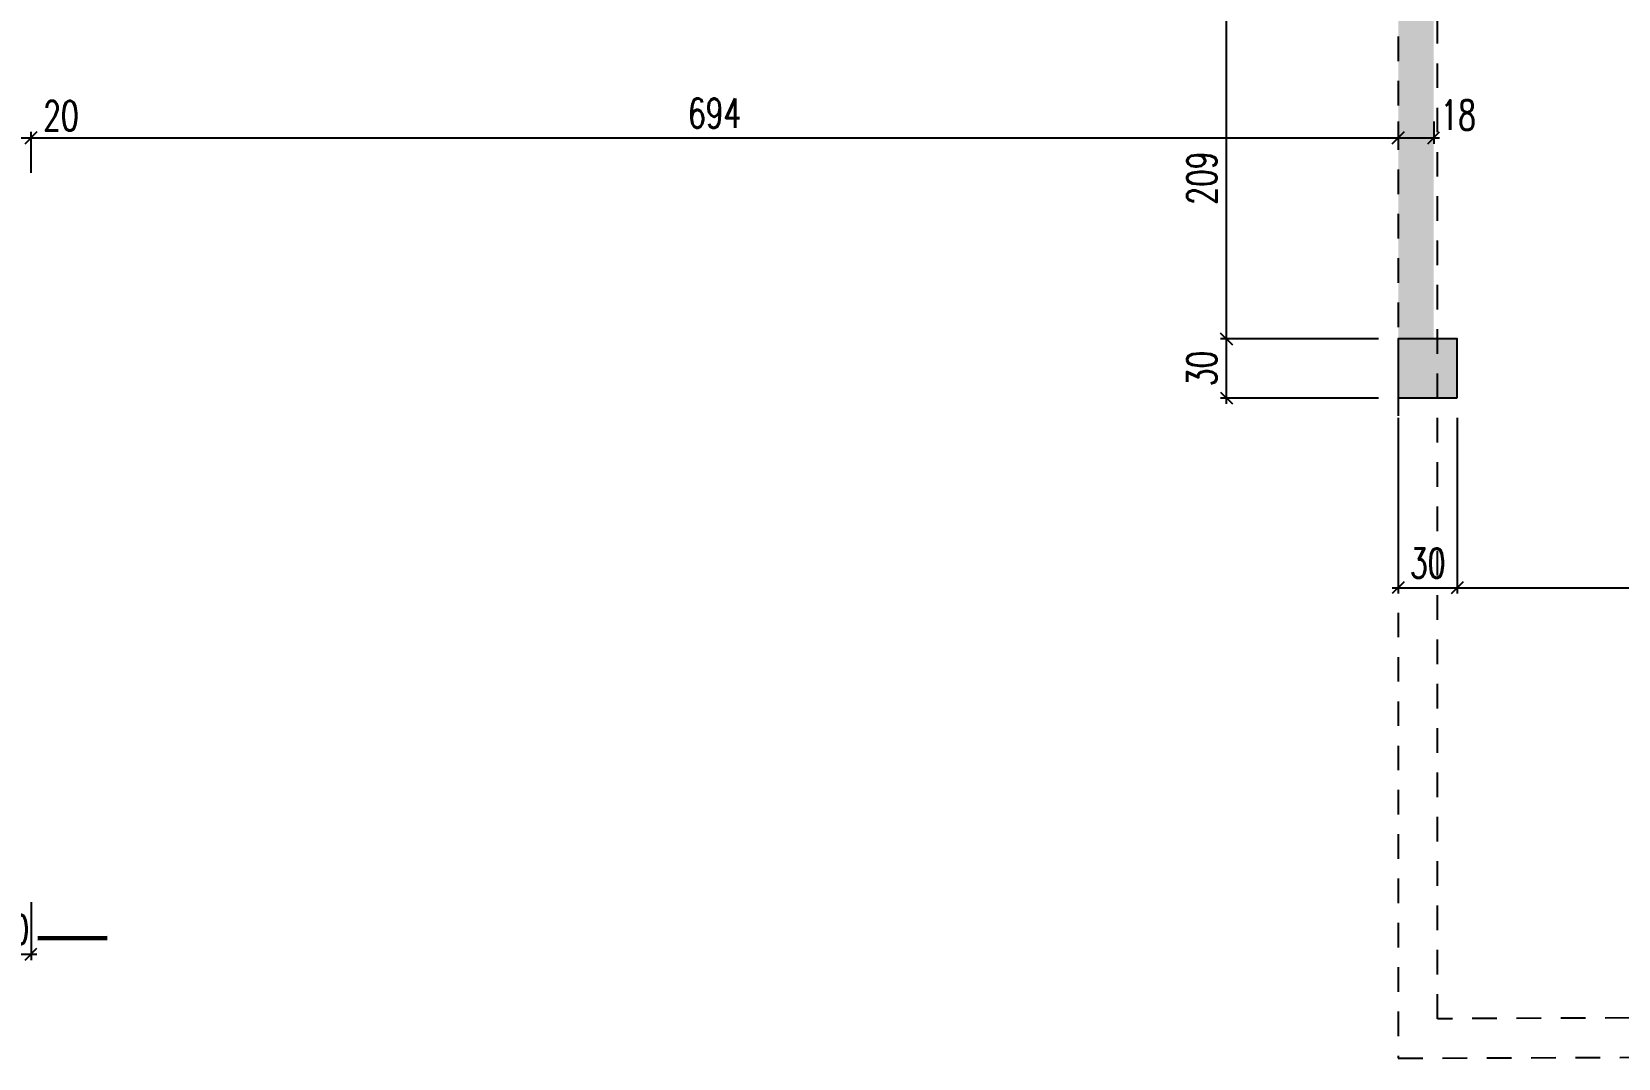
# Model space of a CAD drawing. Extents: x 307 to 786, y -197 to -94.
# Drawn here: x 403.97 to 412.03, y -187.65 to -182.44 of the extents above; entities that cross this region are included whole.
import ezdxf

# ---------------------------------------------------------------- set-up
doc = ezdxf.new("R2010")
doc.units = 0
doc.header["$LTSCALE"] = 0.5
doc.header["$MEASUREMENT"] = 0
doc.linetypes.add('CACHE', pattern=[0.375, 0.25, -0.125])
doc.linetypes.add('CONTINU', pattern=[0])
doc.layers.get('DEFPOINTS').update_dxf_attribs({"linetype": 'CONTINUOUS'})
for name, color, linetype in [('1_AJSA_vue2', 13, 'CONTINUOUS'), ('_ SERTI ENEDIS DÉRIVATION INDIV', 1, 'CONTINU'), ('COTATION', 7, 'CONTINUOUS'), ('POCHAGE', 254, 'CONTINUOUS'), ('POTEAUX', 1, 'CONTINUOUS')]:
    doc.layers.add(name, color=color, linetype=linetype)
doc.styles.add('ROMANS8', font='romans.shx', dxfattribs={"width": 0.7})
doc.dimstyles.new('COT50 cm', dxfattribs={"dimtxt": 0.15, "dimasz": 0.06, "dimexe": 0.03, "dimexo": 0.1, "dimgap": 0.05, "dimtad": 1, "dimdec": 0, "dimlfac": 100, "dimzin": 0, "dimdsep": 46, "dimtxsty": 'ROMANS8', "dimblk1": 'OBLIQUE', "dimblk2": 'OBLIQUE', "dimsah": 1, "dimcen": 0.03, "dimdle": 0.03, "dimclrt": 1, "dimadec": 0, "dimazin": 0, "dimtfac": 1, "dimtdec": 0, "dimtmove": 0, "dimatfit": 3, "dimfxl": 1, "dimfxlon": 1, "dimtolj": 1, "dimtzin": 0, "dimlwd": -1, "dimlwe": -1, "dimarcsym": 0})

# ---------------------------------------------------------------- blocks, each defined once
blk = doc.blocks.new('_Oblique')
at = {"layer": 'COTATION', "color": 0, "lineweight": -2}
blk.add_line((-0.5, -0.5), (0.5, 0.5), dxfattribs=at)
blk = doc.blocks.new('*D736')
at = {"layer": 'COTATION', "color": 0, "transparency": 16777216}
for p, q in [((403.7697, -186.8631), (403.7697, -187.1493)), ((403.9697, -186.8558), (403.9697, -187.1493)), ((403.7397, -187.1193), (403.9997, -187.1193))]:
    blk.add_line(p, q, dxfattribs=at)
at = {"layer": 'DEFPOINTS', "color": 0, "transparency": 16777216}
for p in [(403.7697, -186.7631), (403.9697, -186.7558), (403.9697, -187.1193)]:
    blk.add_point(p, dxfattribs=at)
at = {"layer": 'COTATION', "color": 0, "transparency": 16777216, "xscale": 0.06, "yscale": 0.06, "zscale": 0.06, "rotation": 180}
blk.add_blockref('_Oblique', (403.7697, -187.1193), dxfattribs=at)
at = {"layer": 'COTATION', "color": 0, "transparency": 16777216, "xscale": 0.06, "yscale": 0.06, "zscale": 0.06}
blk.add_blockref('_Oblique', (403.9697, -187.1193), dxfattribs=at)
at = {"layer": 'COTATION', "color": 1, "transparency": 16777216, "insert": (403.8697, -186.9943), "char_height": 0.15, "attachment_point": 5, "style": 'ROMANS8'}
blk.add_mtext('\\A1;20', dxfattribs=at)
blk = doc.blocks.new('*D1206')
at = {"layer": 'COTATION', "color": 0, "transparency": 16777216}
for p, q in [((410.8097, -183.9963), (410.0078, -183.9963)), ((410.0378, -184.3263), (410.0378, -183.9663)), ((410.8097, -184.2963), (410.0078, -184.2963))]:
    blk.add_line(p, q, dxfattribs=at)
at = {"layer": 'DEFPOINTS', "color": 0, "transparency": 16777216}
for p in [(410.0378, -183.9963), (410.9097, -183.9963), (410.9097, -184.2963)]:
    blk.add_point(p, dxfattribs=at)
at = {"layer": 'COTATION', "color": 0, "transparency": 16777216, "xscale": 0.06, "yscale": 0.06, "zscale": 0.06}
for p, rotation in [((410.0378, -183.9963), 90), ((410.0378, -184.2963), 270)]:
    blk.add_blockref('_Oblique', p, dxfattribs=dict(at, rotation=rotation))
at = {"layer": 'COTATION', "color": 1, "transparency": 16777216, "insert": (409.9128, -184.1463), "char_height": 0.15, "attachment_point": 5, "rotation": 90, "style": 'ROMANS8'}
blk.add_mtext('\\A1;30', dxfattribs=at)
blk = doc.blocks.new('*D1207')
at = {"layer": 'COTATION', "color": 0, "transparency": 16777216}
for p, q in [((410.8099, -181.9063), (410.0078, -181.9063)), ((410.0378, -184.0263), (410.0378, -181.8763)), ((410.8097, -183.9963), (410.0078, -183.9963))]:
    blk.add_line(p, q, dxfattribs=at)
at = {"layer": 'DEFPOINTS', "color": 0, "transparency": 16777216}
for p in [(410.0378, -181.9063), (410.9099, -181.9063), (410.9097, -183.9963)]:
    blk.add_point(p, dxfattribs=at)
at = {"layer": 'COTATION', "color": 0, "transparency": 16777216, "xscale": 0.06, "yscale": 0.06, "zscale": 0.06}
for p, rotation in [((410.0378, -181.9063), 90), ((410.0378, -183.9963), 270)]:
    blk.add_blockref('_Oblique', p, dxfattribs=dict(at, rotation=rotation))
at = {"layer": 'COTATION', "color": 1, "transparency": 16777216, "insert": (409.9128, -183.1799), "char_height": 0.15, "attachment_point": 5, "rotation": 90, "style": 'ROMANS8'}
blk.add_mtext('\\A1;209', dxfattribs=at)
blk = doc.blocks.new('*D1451')
at = {"layer": 'COTATION', "color": 0, "transparency": 16777216}
for p, q in [((403.7364, -182.9754), (403.9997, -182.9754)), ((403.7664, -183.0521), (403.7664, -182.9454)), ((403.9697, -183.1534), (403.9697, -182.9454))]:
    blk.add_line(p, q, dxfattribs=at)
at = {"layer": 'DEFPOINTS', "color": 0, "transparency": 16777216}
for p in [(403.9697, -182.9754), (403.7664, -183.1521), (403.9697, -183.2534)]:
    blk.add_point(p, dxfattribs=at)
at = {"layer": 'COTATION', "color": 0, "transparency": 16777216, "xscale": 0.06, "yscale": 0.06, "zscale": 0.06, "rotation": 180}
blk.add_blockref('_Oblique', (403.7664, -182.9754), dxfattribs=at)
at = {"layer": 'COTATION', "color": 0, "transparency": 16777216, "xscale": 0.06, "yscale": 0.06, "zscale": 0.06}
blk.add_blockref('_Oblique', (403.9697, -182.9754), dxfattribs=at)
at = {"layer": 'COTATION', "color": 1, "transparency": 16777216, "insert": (404.1213, -182.8633), "char_height": 0.15, "attachment_point": 5, "style": 'ROMANS8'}
blk.add_mtext('\\A1;20', dxfattribs=at)
blk = doc.blocks.new('*D1452')
at = {"layer": 'COTATION', "color": 0, "transparency": 16777216}
for p, q in [((410.9097, -182.8918), (410.9097, -183.0054)), ((403.9397, -182.9754), (410.9397, -182.9754)), ((403.9697, -183.1534), (403.9697, -182.9454))]:
    blk.add_line(p, q, dxfattribs=at)
at = {"layer": 'DEFPOINTS', "color": 0, "transparency": 16777216}
for p in [(410.9097, -182.7918), (410.9097, -182.9754), (403.9697, -183.2534)]:
    blk.add_point(p, dxfattribs=at)
at = {"layer": 'COTATION', "color": 0, "transparency": 16777216, "xscale": 0.06, "yscale": 0.06, "zscale": 0.06, "rotation": 180}
blk.add_blockref('_Oblique', (403.9697, -182.9754), dxfattribs=at)
at = {"layer": 'COTATION', "color": 0, "transparency": 16777216, "xscale": 0.06, "yscale": 0.06, "zscale": 0.06}
blk.add_blockref('_Oblique', (410.9097, -182.9754), dxfattribs=at)
at = {"layer": 'COTATION', "color": 1, "transparency": 16777216, "insert": (407.4397, -182.8504), "char_height": 0.15, "attachment_point": 5, "style": 'ROMANS8'}
blk.add_mtext('\\A1;694', dxfattribs=at)
blk = doc.blocks.new('*D1453')
at = {"layer": 'COTATION', "color": 0, "transparency": 16777216}
for p, q in [((410.9097, -182.8918), (410.9097, -183.0054)), ((411.0899, -182.8918), (411.0899, -183.0054)), ((410.8797, -182.9754), (411.1199, -182.9754))]:
    blk.add_line(p, q, dxfattribs=at)
at = {"layer": 'DEFPOINTS', "color": 0, "transparency": 16777216}
for p in [(410.9097, -182.7918), (411.0899, -182.7918), (411.0899, -182.9754)]:
    blk.add_point(p, dxfattribs=at)
at = {"layer": 'COTATION', "color": 0, "transparency": 16777216, "xscale": 0.06, "yscale": 0.06, "zscale": 0.06, "rotation": 180}
blk.add_blockref('_Oblique', (410.9097, -182.9754), dxfattribs=at)
at = {"layer": 'COTATION', "color": 0, "transparency": 16777216, "xscale": 0.06, "yscale": 0.06, "zscale": 0.06}
blk.add_blockref('_Oblique', (411.0899, -182.9754), dxfattribs=at)
at = {"layer": 'COTATION', "color": 1, "transparency": 16777216, "insert": (411.2142, -182.8597), "char_height": 0.15, "attachment_point": 5, "style": 'ROMANS8'}
blk.add_mtext('\\A1;18', dxfattribs=at)
blk = doc.blocks.new('*D1454')
at = {"layer": 'COTATION', "color": 0, "transparency": 16777216}
for p, q in [((410.9097, -184.3963), (410.9097, -185.2895)), ((411.2097, -184.3963), (411.2097, -185.2895)), ((410.8797, -185.2595), (411.2397, -185.2595))]:
    blk.add_line(p, q, dxfattribs=at)
at = {"layer": 'DEFPOINTS', "color": 0, "transparency": 16777216}
for p in [(410.9097, -184.2963), (411.2097, -184.2963), (411.2097, -185.2595)]:
    blk.add_point(p, dxfattribs=at)
at = {"layer": 'COTATION', "color": 0, "transparency": 16777216, "xscale": 0.06, "yscale": 0.06, "zscale": 0.06, "rotation": 180}
blk.add_blockref('_Oblique', (410.9097, -185.2595), dxfattribs=at)
at = {"layer": 'COTATION', "color": 0, "transparency": 16777216, "xscale": 0.06, "yscale": 0.06, "zscale": 0.06}
blk.add_blockref('_Oblique', (411.2097, -185.2595), dxfattribs=at)
at = {"layer": 'COTATION', "color": 1, "transparency": 16777216, "insert": (411.0597, -185.1345), "char_height": 0.15, "attachment_point": 5, "style": 'ROMANS8'}
blk.add_mtext('\\A1;30', dxfattribs=at)
blk = doc.blocks.new('*D1455')
at = {"layer": 'COTATION', "color": 0, "transparency": 16777216}
for p, q in [((411.2097, -184.3963), (411.2097, -185.2895)), ((414.9999, -184.6351), (414.9999, -185.2895)), ((411.1797, -185.2595), (415.0299, -185.2595))]:
    blk.add_line(p, q, dxfattribs=at)
at = {"layer": 'DEFPOINTS', "color": 0, "transparency": 16777216}
for p in [(411.2097, -184.2963), (414.9999, -184.5351), (414.9999, -185.2595)]:
    blk.add_point(p, dxfattribs=at)
at = {"layer": 'COTATION', "color": 0, "transparency": 16777216, "xscale": 0.06, "yscale": 0.06, "zscale": 0.06, "rotation": 180}
blk.add_blockref('_Oblique', (411.2097, -185.2595), dxfattribs=at)
at = {"layer": 'COTATION', "color": 0, "transparency": 16777216, "xscale": 0.06, "yscale": 0.06, "zscale": 0.06}
blk.add_blockref('_Oblique', (414.9999, -185.2595), dxfattribs=at)
at = {"layer": 'COTATION', "color": 1, "transparency": 16777216, "insert": (413.1048, -185.1345), "char_height": 0.15, "attachment_point": 5, "style": 'ROMANS8'}
blk.add_mtext('\\A1;379', dxfattribs=at)

msp = doc.modelspace()

# ---------------------------------------------------------------- hatches: boundary and pattern name
at = {"layer": 'POCHAGE'}
h = msp.add_hatch(color=256, dxfattribs=at)
h.dxf.hatch_style = 1
h.paths.add_polyline_path([(411.0899, -181.9063), (410.9099, -181.9063), (410.9099, -183.9962), (411.0899, -183.9962)])
at = {"layer": 'POTEAUX'}
h = msp.add_hatch(color=256, dxfattribs=at)
h.dxf.hatch_style = 1
h.paths.add_polyline_path([(411.2099, -184.2962), (411.2099, -183.9962), (410.9099, -183.9962), (410.9099, -184.2962)])

# ---------------------------------------------------------------- linework, layer by layer
at = {"layer": '1_AJSA_vue2', "linetype": 'CACHE'}
for points in [[(410.9097, -181.7862), (410.9097, -187.6481), (426.011, -187.5856), (426.002, -181.7862)], [(418.3857, -184.2962), (418.3857, -187.4172), (411.1096, -187.4474), (411.1096, -182.2309)]]:
    msp.add_lwpolyline(points, dxfattribs=at)
at = {"layer": '_ SERTI ENEDIS DÉRIVATION INDIV', "lineweight": 60}
msp.add_line((404.3561, -187.038), (404.0046, -187.0397), dxfattribs=at)
at = {"layer": 'POTEAUX'}
msp.add_lwpolyline([(411.2099, -184.2962), (411.2099, -183.9962), (410.9099, -183.9962), (410.9099, -184.2962)], close=True, dxfattribs=at)

# ---------------------------------------------------------------- dimensions: what is measured, and where the dimension line sits
at = {"layer": 'COTATION'}
dim = msp.add_linear_dim(base=(410.0378, -181.9063), p1=(410.9097, -183.9963), p2=(410.9099, -181.9063), angle=90, dimstyle='COT50 cm', override={"dimtmove": 1}, dxfattribs=at)
dim.commit()
dim.dimension.update_dxf_attribs({"geometry": '*D1207', "text_midpoint": (410.0378, -183.1799), "dimtype": 160})
for base, p1, p2, override, picture, middle in [((403.9697, -182.9754), (403.7664, -183.1521), (403.9697, -183.2534), {"dimtmove": 1}, '*D1451', (404.1213, -182.9883)), ((411.0899, -182.9754), (410.9097, -182.7918), (411.0899, -182.7918), {"dimtmove": 1}, '*D1453', (411.2142, -182.9847)), ((403.9697, -187.1193), (403.7697, -186.7631), (403.9697, -186.7558), {"dimtmove": 1, "dimfxl": 0.5, "dimfxlon": 1}, '*D736', (403.8697, -187.1193))]:
    dim = msp.add_linear_dim(base=base, p1=p1, p2=p2, dimstyle='COT50 cm', override=override, dxfattribs=at)
    dim.commit()
    dim.dimension.update_dxf_attribs({"geometry": picture, "text_midpoint": middle, "dimtype": 160})
for base, p1, p2, picture, middle in [((410.9097, -182.9754), (403.9697, -183.2534), (410.9097, -182.7918), '*D1452', (407.4397, -182.8504)), ((414.9999, -185.2595), (411.2097, -184.2963), (414.9999, -184.5351), '*D1455', (413.1048, -185.1345))]:
    dim = msp.add_linear_dim(base=base, p1=p1, p2=p2, dimstyle='COT50 cm', override={"dimtmove": 1}, dxfattribs=at)
    dim.commit()
    dim.dimension.update_dxf_attribs({"geometry": picture, "text_midpoint": middle})
dim = msp.add_linear_dim(base=(410.0378, -183.9963), p1=(410.9097, -184.2963), p2=(410.9097, -183.9963), angle=90, dimstyle='COT50 cm', dxfattribs=at)
dim.commit()
dim.dimension.update_dxf_attribs({"geometry": '*D1206', "text_midpoint": (409.9128, -184.1463)})
dim = msp.add_linear_dim(base=(411.2097, -185.2595), p1=(410.9097, -184.2963), p2=(411.2097, -184.2963), dimstyle='COT50 cm', dxfattribs=at)
dim.commit()
dim.dimension.update_dxf_attribs({"geometry": '*D1454', "text_midpoint": (411.0597, -185.1345)})

doc.saveas('drawing.dxf')
